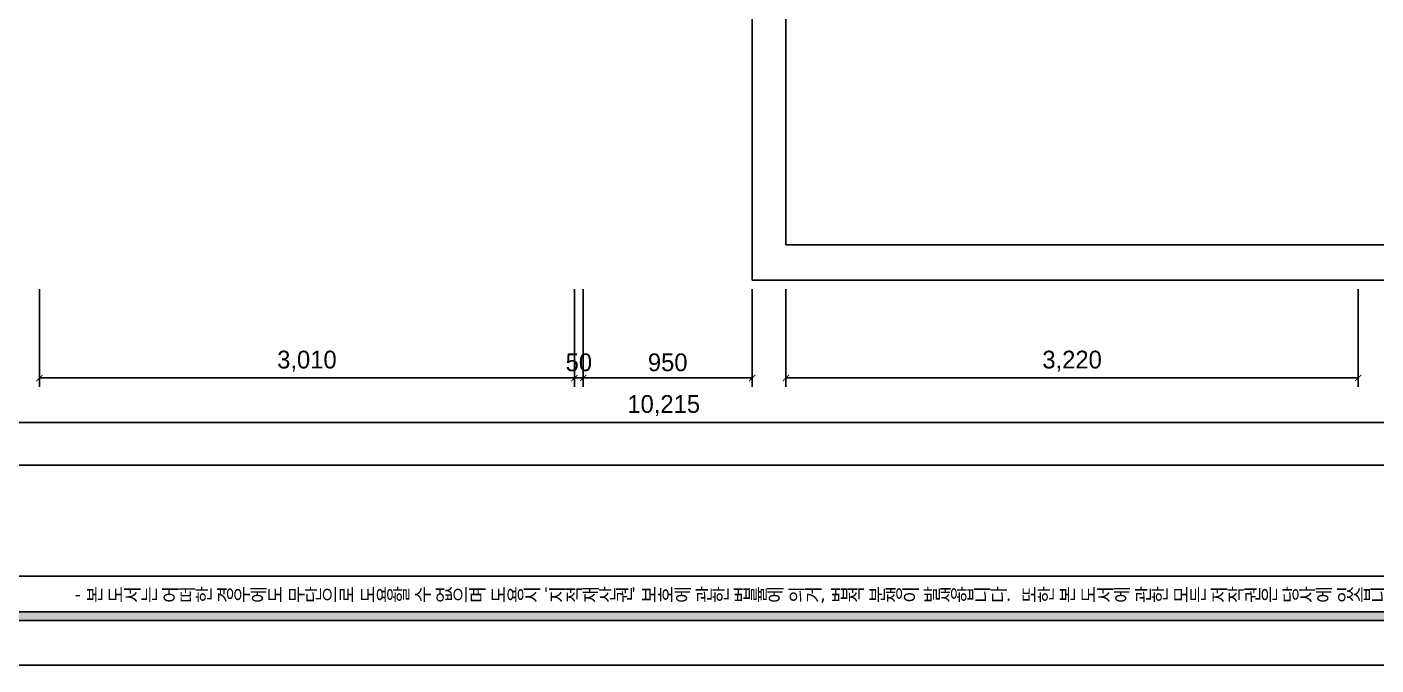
# Model space of a CAD drawing. Header units: inches. Extents: x 47110 to 276445, y 19043 to 183074.
# Drawn here: x 53426 to 61016, y 19543 to 23135 of the extents above; entities that cross this region are included whole.
import ezdxf
from ezdxf.enums import TextEntityAlignment as Align

# ---------------------------------------------------------------- set-up
doc = ezdxf.new("R2010")
doc.units = ezdxf.units.IN
doc.header["$LTSCALE"] = 50
doc.header["$MEASUREMENT"] = 0
doc.header["$PDSIZE"] = 700.071425
for name, color, linetype in [('07-DIM', 1, 'Continuous'), ('F-SYM', 7, 'Continuous'), ('FORM(YOURNAME)-11', 1, 'Continuous'), ('도면층2', 2, 'Continuous')]:
    doc.layers.add(name, color=color, linetype=linetype)
doc.styles.add('YOURNAME', font='@Microsoft JhengHei Light.ttf')
doc.styles.add('마감재', font='stylu.ttf')
doc.dimstyles.new('벽치수 Copy of DIM-50', dxfattribs={"dimscale": 50, "dimtxt": 2, "dimasz": 0.7, "dimexe": 1, "dimexo": 1, "dimgap": 0.7, "dimtad": 1, "dimdec": 0, "dimzin": 1, "dimdsep": 46, "dimlunit": 6, "dimtxsty": '마감재', "dimblk": 'ARCHTICK', "dimcen": -0.09, "dimclrd": 256, "dimclre": 256, "dimclrt": 3, "dimadec": 0, "dimazin": 0, "dimtfac": 1, "dimtdec": 0, "dimtix": 1, "dimtmove": 2, "dimatfit": 0, "dimldrblk": 'ARCHTICK', "dimfxl": 1, "dimtolj": 1, "dimtzin": 0, "dimarcsym": 0})

# ---------------------------------------------------------------- blocks, each defined once
blk = doc.blocks.new('FORM-PLAN')
at = {"layer": 'FORM(YOURNAME)-11'}
h = blk.add_hatch(color=256, dxfattribs=at)
h.dxf.hatch_style = 1
h.paths.add_polyline_path([(-71444, 55115), (10556, 55115), (10556, 54915), (-71444, 54915)])
h.paths.add_polyline_path([(-71444, -2085), (10556, -2085), (10556, -2285), (-71444, -2285)])
at = {"layer": 'Defpoints', "color": 158}
blk.add_line((1346, -1285), (-71444, -1285), dxfattribs=at)
for points in [[(-71444, -2285), (10556, -2285), (10556, 55115), (-71444, 55115)], [(-69444, 53115), (-64, 53115), (-64, 1215), (-69444, 1215)]]:
    blk.add_lwpolyline(points, close=True, dxfattribs=at)
at = {"layer": 'FORM(YOURNAME)-11', "color": 250}
blk.add_lwpolyline([(-72444, -3285), (11556, -3285), (11556, 56115), (-72444, 56115)], close=True, dxfattribs=at)
at = {"layer": 'FORM(YOURNAME)-11'}
blk.add_lwpolyline([(-71444, -2085), (10556, -2085), (10556, -2285), (-71444, -2285)], close=True, dxfattribs=at)
at = {"layer": 'FORM(YOURNAME)-11', "color": 1, "style": 'YOURNAME'}
blk.add_text("- 본 도서는 어떠한 경우에도 무단으로 도용할 수 없으며 도용시 '지적재산권' 보호에 관한 법률에 의거, 법적 분쟁이 발생합니다.  또한 본 도서에 관한 모든 저작권은 당사에 있습니다. -", height=300, dxfattribs=at).set_placement((-32990, -1685), align=Align.MIDDLE_CENTER)
at = {"layer": 'FORM(YOURNAME)-11', "color": 3, "style": 'YOURNAME'}
for tag, height, p in [('1', 450, (9905, 18188)), ('2', 450, (9905, 17544)), ('3', 450, (9905, 16257)), ('4', 450, (9905, 14326)), ('5', 515, (9905, 12009)), ('6', 515, (9905, 9757)), ('7', 515, (9905, 7504)), ('8', 515, (9905, 5252)), ('9', 515, (9905, 2999)), ('10', 515, (5655, 811)), ('11', 515, (9905, 747)), ('12', 515, (5655, -1441)), ('13', 515, (9905, -1441))]:
    blk.add_attdef(tag, text='', height=height, dxfattribs=at).set_placement(p, align=Align.MIDDLE_RIGHT)
blk = doc.blocks.new('_ArchTick')
at = {"color": 0, "linetype": 'ByBlock', "const_width": 0.15}
blk.add_lwpolyline([(-0.5, -0.5), (0.5, 0.5)], dxfattribs=at)
blk = doc.blocks.new('*D158')
at = {"layer": '07-DIM', "lineweight": -2, "transparency": 16777216}
for p, q in [((51900.9, 21658.7), (51900.9, 20858.7)), ((62115.9, 21658.7), (62115.9, 20858.7)), ((62115.9, 20908.7), (51900.9, 20908.7))]:
    blk.add_line(p, q, dxfattribs=at)
at = {"layer": 'Defpoints', "color": 0, "transparency": 16777216}
for p in [(51900.9, 21708.7), (62115.9, 21708.7), (51900.9, 20908.7)]:
    blk.add_point(p, dxfattribs=at)
at = {"layer": '07-DIM', "lineweight": -2, "transparency": 16777216, "xscale": 35, "yscale": 35, "zscale": 35, "rotation": 180}
blk.add_blockref('_ArchTick', (51900.9, 20908.7), dxfattribs=at)
at = {"layer": '07-DIM', "lineweight": -2, "transparency": 16777216, "xscale": 35, "yscale": 35, "zscale": 35}
blk.add_blockref('_ArchTick', (62115.9, 20908.7), dxfattribs=at)
at = {"layer": '07-DIM', "color": 3, "transparency": 16777216, "insert": (57008.4, 21003), "char_height": 100, "attachment_point": 5, "style": '마감재'}
blk.add_mtext('\\A1;10,215', dxfattribs=at)
blk = doc.blocks.new('*D160')
at = {"layer": '07-DIM', "lineweight": -2, "transparency": 16777216}
for p, q in [((56555.9, 21658.7), (56555.9, 21108.7)), ((57505.9, 21658.7), (57505.9, 21108.7)), ((56555.9, 21158.7), (57505.9, 21158.7))]:
    blk.add_line(p, q, dxfattribs=at)
at = {"layer": 'Defpoints', "color": 0, "transparency": 16777216}
for p in [(56555.9, 21708.7), (57505.9, 21708.7), (57505.9, 21158.7)]:
    blk.add_point(p, dxfattribs=at)
at = {"layer": '07-DIM', "lineweight": -2, "transparency": 16777216, "xscale": 35, "yscale": 35, "zscale": 35, "rotation": 180}
blk.add_blockref('_ArchTick', (56555.9, 21158.7), dxfattribs=at)
at = {"layer": '07-DIM', "lineweight": -2, "transparency": 16777216, "xscale": 35, "yscale": 35, "zscale": 35}
blk.add_blockref('_ArchTick', (57505.9, 21158.7), dxfattribs=at)
at = {"layer": '07-DIM', "color": 3, "transparency": 16777216, "insert": (57030.9, 21246.2), "char_height": 100, "attachment_point": 5, "style": '마감재'}
blk.add_mtext('\\A1;950', dxfattribs=at)
blk = doc.blocks.new('fffsere')
at = {"layer": '도면층2'}
for p, q in [((56756.1, 24768.7), (56756.1, 21708.7)), ((56566.1, 21908.7), (56566.1, 24008.7)), ((52146.1, 21908.7), (56566.1, 21908.7)), ((51946.1, 21708.7), (56756.1, 21708.7))]:
    blk.add_line(p, q, dxfattribs=at)
blk = doc.blocks.new('*D319')
at = {"layer": '07-DIM', "lineweight": -2, "transparency": 16777216}
for p, q in [((56505.9, 21658.7), (56505.9, 21108.7)), ((56555.9, 21658.7), (56555.9, 21108.7)), ((56470.9, 21158.7), (56590.9, 21158.7))]:
    blk.add_line(p, q, dxfattribs=at)
at = {"layer": 'Defpoints', "color": 0, "transparency": 16777216}
for p in [(56505.9, 21708.7), (56555.9, 21708.7), (56555.9, 21158.7)]:
    blk.add_point(p, dxfattribs=at)
at = {"layer": '07-DIM', "lineweight": -2, "transparency": 16777216, "xscale": 35, "yscale": 35, "zscale": 35}
blk.add_blockref('_ArchTick', (56505.9, 21158.7), dxfattribs=at)
at = {"layer": '07-DIM', "lineweight": -2, "transparency": 16777216, "xscale": 35, "yscale": 35, "zscale": 35, "rotation": 180}
blk.add_blockref('_ArchTick', (56555.9, 21158.7), dxfattribs=at)
at = {"layer": '07-DIM', "color": 3, "transparency": 16777216, "insert": (56530.9, 21246.2), "char_height": 100, "attachment_point": 5, "style": '마감재'}
blk.add_mtext('\\A1;50', dxfattribs=at)
blk = doc.blocks.new('*D320')
at = {"layer": '07-DIM', "lineweight": -2, "transparency": 16777216}
for p, q in [((53495.9, 21658.7), (53495.9, 21108.7)), ((56505.9, 21658.7), (56505.9, 21108.7)), ((56505.9, 21158.7), (53495.9, 21158.7))]:
    blk.add_line(p, q, dxfattribs=at)
at = {"layer": 'Defpoints', "color": 0, "transparency": 16777216}
for p in [(53495.9, 21708.7), (56505.9, 21708.7), (53495.9, 21158.7)]:
    blk.add_point(p, dxfattribs=at)
at = {"layer": '07-DIM', "lineweight": -2, "transparency": 16777216, "xscale": 35, "yscale": 35, "zscale": 35, "rotation": 180}
blk.add_blockref('_ArchTick', (53495.9, 21158.7), dxfattribs=at)
at = {"layer": '07-DIM', "lineweight": -2, "transparency": 16777216, "xscale": 35, "yscale": 35, "zscale": 35}
blk.add_blockref('_ArchTick', (56505.9, 21158.7), dxfattribs=at)
at = {"layer": '07-DIM', "color": 3, "transparency": 16777216, "insert": (55000.9, 21253), "char_height": 100, "attachment_point": 5, "style": '마감재'}
blk.add_mtext('\\A1;3,010', dxfattribs=at)
blk = doc.blocks.new('*D321')
at = {"layer": '07-DIM', "lineweight": -2, "transparency": 16777216}
for p, q in [((57695.9, 21658.7), (57695.9, 21108.7)), ((60915.9, 21658.7), (60915.9, 21108.7)), ((60915.9, 21158.7), (57695.9, 21158.7))]:
    blk.add_line(p, q, dxfattribs=at)
at = {"layer": 'Defpoints', "color": 0, "transparency": 16777216}
for p in [(57695.9, 21708.7), (60915.9, 21708.7), (57695.9, 21158.7)]:
    blk.add_point(p, dxfattribs=at)
at = {"layer": '07-DIM', "lineweight": -2, "transparency": 16777216, "xscale": 35, "yscale": 35, "zscale": 35, "rotation": 180}
blk.add_blockref('_ArchTick', (57695.9, 21158.7), dxfattribs=at)
at = {"layer": '07-DIM', "lineweight": -2, "transparency": 16777216, "xscale": 35, "yscale": 35, "zscale": 35}
blk.add_blockref('_ArchTick', (60915.9, 21158.7), dxfattribs=at)
at = {"layer": '07-DIM', "color": 3, "transparency": 16777216, "insert": (59305.9, 21253), "char_height": 100, "attachment_point": 5, "style": '마감재'}
blk.add_mtext('\\A1;3,220', dxfattribs=at)

msp = doc.modelspace()

# ---------------------------------------------------------------- block references
at = {"xscale": -1}
msp.add_blockref('fffsere', (114261.9971176, 0), dxfattribs=at)
at = {"layer": 'F-SYM', "xscale": 0.2500000000000001, "yscale": 0.2500000000000001, "zscale": 0.2500000000000001}
msp.add_blockref('FORM-PLAN', (65720.9985804, 20363.7620237), dxfattribs=at)

# ---------------------------------------------------------------- dimensions: what is measured, and where the dimension line sits
at = {"layer": '07-DIM'}
dim = msp.add_linear_dim(base=(51900.9375476, 20908.6753044), p1=(62115.9375476, 21708.6753044), p2=(51900.9375476, 21708.6753044), angle=180, dimstyle='벽치수 Copy of DIM-50', dxfattribs=at)
dim.commit()
dim.dimension.update_dxf_attribs({"geometry": '*D158', "text_midpoint": (57008.4375476, 21003.045729)})
for base, p1, p2, picture, middle in [((53495.9375476, 21158.6753044), (56505.9375476, 21708.6753044), (53495.9375476, 21708.6753044), '*D320', (55000.9375476, 21253.045729)), ((56555.9375476, 21158.6753044), (56505.9375476, 21708.6753044), (56555.9375476, 21708.6753044), '*D319', (56530.9375476, 21246.2009267)), ((57695.9375476, 21158.6753044), (60915.9375476, 21708.6753044), (57695.9375476, 21708.6753044), '*D321', (59305.9375476, 21253.045729))]:
    dim = msp.add_linear_dim(base=base, p1=p1, p2=p2, dimstyle='벽치수 Copy of DIM-50', override={"dimtfill": 0}, dxfattribs=at)
    dim.commit()
    dim.dimension.update_dxf_attribs({"geometry": picture, "text_midpoint": middle})
dim = msp.add_linear_dim(base=(57505.9375476, 21158.6753044), p1=(56555.9375476, 21708.6753044), p2=(57505.9375476, 21708.6753044), angle=180, dimstyle='벽치수 Copy of DIM-50', override={"dimtfill": 0}, dxfattribs=at)
dim.commit()
dim.dimension.update_dxf_attribs({"geometry": '*D160', "text_midpoint": (57030.9375476, 21246.2009267)})

doc.saveas('drawing.dxf')
